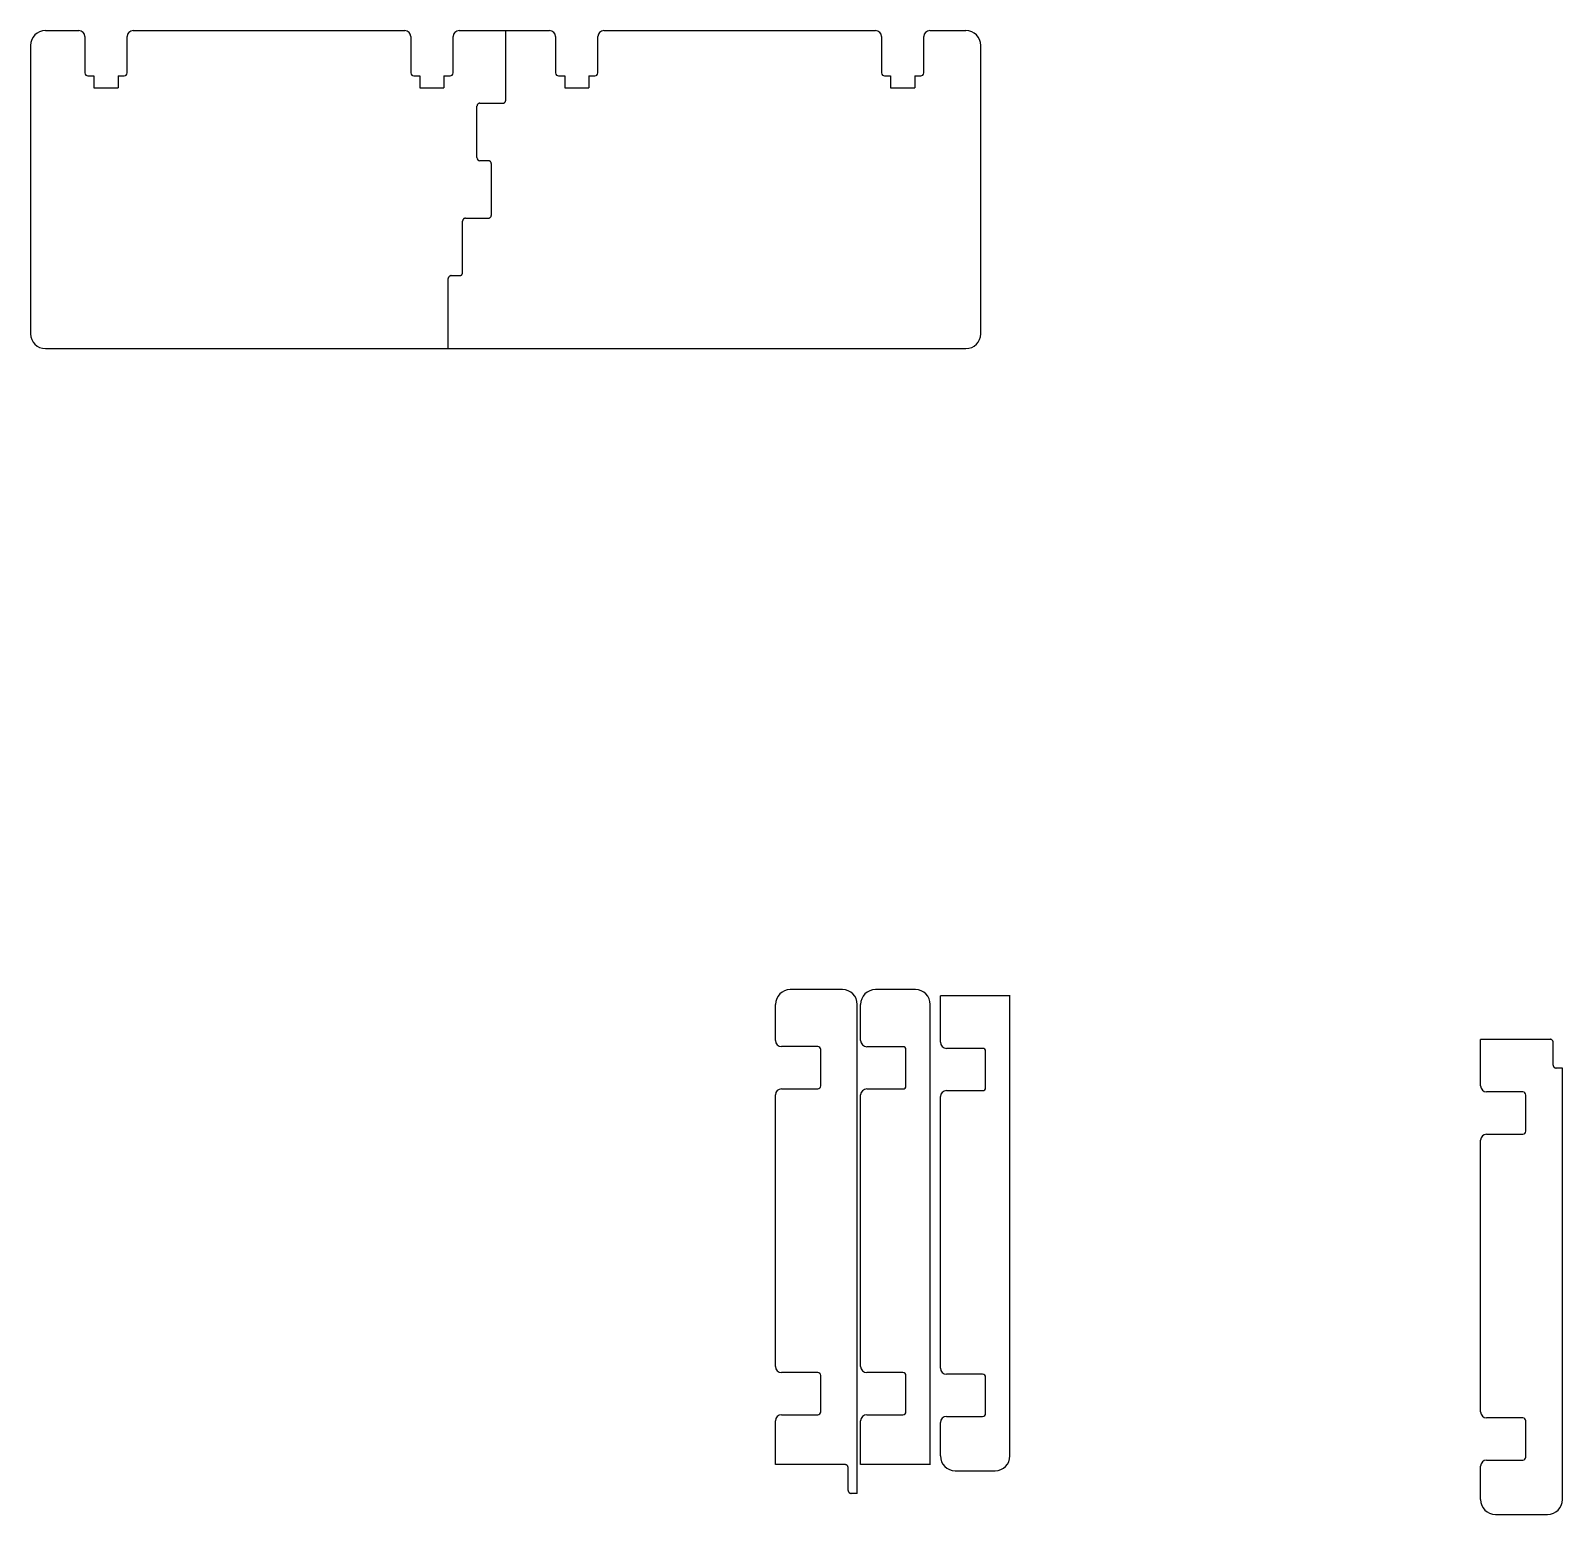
# Model space of a CAD drawing. Extents: x 0 to 508, y -492 to 0.
import ezdxf

# ---------------------------------------------------------------- set-up
doc = ezdxf.new("R2010")
doc.units = 0
doc.layers.add('BLACK', color=7, linetype='CONTINUOUS')

msp = doc.modelspace()

# ---------------------------------------------------------------- linework, layer by layer
at = {"layer": 'BLACK', "linetype": 'CONTINUOUS'}
for p, q in [((4.9, 0), (16, 0)), ((34, 0), (124, 0)), ((142, 0), (157.453, 0)), ((157.453, -23.0543), (157.453, 0)), ((157.453, 0), (172, 0)), ((190, 0), (280, 0)), ((298, 0), (310.002, 0)), ((0, -4.9), (0, -100.5)), ((18, -2), (18, -14)), ((32, -14), (32, -2)), ((126, -2), (126, -14)), ((140, -14), (140, -2)), ((174, -2), (174, -14)), ((188, -14), (188, -2)), ((282, -2), (282, -14)), ((296, -14), (296, -2)), ((314.902, -100.5), (314.902, -4.9)), ((19, -15), (21, -15)), ((21, -15), (21, -19)), ((29, -15), (31, -15)), ((29, -15), (29, -19)), ((127, -15), (129, -15)), ((129, -15), (129, -19)), ((137, -15), (137, -19)), ((137, -15), (139, -15)), ((175, -15), (177, -15)), ((177, -15), (177, -19)), ((185, -15), (185, -19)), ((185, -15), (187, -15)), ((283, -15), (285, -15)), ((285, -15), (285, -19)), ((293, -15), (293, -19)), ((293, -15), (295, -15)), ((21, -19), (29, -19)), ((129, -19), (137, -19)), ((177, -19), (185, -19)), ((285, -19), (293, -19)), ((147.928, -42.1018), (147.928, -25.0533)), ((147.933, -24.9872), (147.931, -25.0552)), ((147.944, -24.8913), (147.933, -24.9872)), ((147.961, -24.8079), (147.944, -24.8913)), ((147.985, -24.7305), (147.961, -24.8079)), ((148.013, -24.6579), (147.985, -24.7305)), ((148.047, -24.5867), (148.013, -24.6579)), ((148.084, -24.5223), (148.047, -24.5867)), ((148.125, -24.4623), (148.084, -24.5223)), ((148.17, -24.4059), (148.125, -24.4623)), ((148.218, -24.3532), (148.17, -24.4059)), ((148.27, -24.3045), (148.218, -24.3532)), ((148.326, -24.2588), (148.27, -24.3045)), ((148.385, -24.2173), (148.326, -24.2588)), ((148.448, -24.1792), (148.385, -24.2173)), ((148.517, -24.1445), (148.448, -24.1792)), ((148.588, -24.1154), (148.517, -24.1445)), ((148.664, -24.0912), (148.588, -24.1154)), ((148.745, -24.0724), (148.664, -24.0912)), ((148.834, -24.0598), (148.745, -24.0724)), ((148.931, -24.0552), (148.834, -24.0598)), ((148.929, -24.0551), (156.455, -24.0551)), ((156.456, -24.0552), (156.555, -24.0504)), ((156.555, -24.0504), (156.643, -24.0378)), ((156.643, -24.0378), (156.725, -24.0185)), ((156.725, -24.0185), (156.801, -23.9939)), ((156.801, -23.9939), (156.872, -23.9645)), ((156.872, -23.9645), (156.941, -23.9298)), ((156.941, -23.9298), (157.005, -23.8909)), ((157.005, -23.8909), (157.064, -23.8487)), ((157.064, -23.8487), (157.119, -23.8033)), ((157.119, -23.8033), (157.171, -23.7535)), ((157.171, -23.7535), (157.219, -23.7008)), ((157.219, -23.7008), (157.266, -23.6408)), ((157.266, -23.6408), (157.308, -23.5786)), ((157.308, -23.5786), (157.345, -23.5125)), ((157.345, -23.5125), (157.377, -23.4438)), ((157.377, -23.4438), (157.405, -23.3709)), ((157.405, -23.3709), (157.428, -23.2909)), ((157.428, -23.2909), (157.444, -23.2067)), ((157.444, -23.2067), (157.454, -23.1159)), ((157.454, -23.1159), (157.456, -23.0552)), ((151.69, -43.1018), (148.928, -43.1018)), ((151.757, -43.1046), (151.692, -43.1025)), ((151.848, -43.1147), (151.757, -43.1046)), ((151.932, -43.1315), (151.848, -43.1147)), ((152.012, -43.1548), (151.932, -43.1315)), ((152.086, -43.1834), (152.012, -43.1548)), ((152.154, -43.2158), (152.086, -43.1834)), ((152.218, -43.2524), (152.154, -43.2158)), ((152.279, -43.2935), (152.218, -43.2524)), ((152.336, -43.3381), (152.279, -43.2935)), ((152.389, -43.3862), (152.336, -43.3381)), ((152.438, -43.4374), (152.389, -43.3862)), ((152.485, -43.4931), (152.438, -43.4374)), ((152.527, -43.5531), (152.485, -43.4931)), ((152.566, -43.6173), (152.527, -43.5531)), ((152.6, -43.6837), (152.566, -43.6173)), ((152.63, -43.7565), (152.6, -43.6837)), ((152.655, -43.834), (152.63, -43.7565)), ((152.674, -43.9155), (152.655, -43.834)), ((152.687, -44.0058), (152.674, -43.9155)), ((152.692, -44.1025), (152.687, -44.0058)), ((152.691, -61.1543), (152.691, -44.1008)), ((143.166, -80.2043), (143.166, -63.1533)), ((143.169, -63.0873), (143.167, -63.1553)), ((143.18, -62.9914), (143.169, -63.0873)), ((143.197, -62.908), (143.18, -62.9914)), ((143.22, -62.8306), (143.197, -62.908)), ((143.249, -62.758), (143.22, -62.8306)), ((143.283, -62.6868), (143.249, -62.758)), ((143.32, -62.6224), (143.283, -62.6868)), ((143.361, -62.5624), (143.32, -62.6224)), ((143.406, -62.506), (143.361, -62.5624)), ((143.454, -62.4533), (143.406, -62.506)), ((143.506, -62.4046), (143.454, -62.4533)), ((143.562, -62.3589), (143.506, -62.4046)), ((143.621, -62.3174), (143.562, -62.3589)), ((143.684, -62.2793), (143.621, -62.3174)), ((143.753, -62.2446), (143.684, -62.2793)), ((143.824, -62.2156), (143.753, -62.2446)), ((143.9, -62.1913), (143.824, -62.2156)), ((143.981, -62.1725), (143.9, -62.1913)), ((144.07, -62.1599), (143.981, -62.1725)), ((144.167, -62.1553), (144.07, -62.1599)), ((144.164, -62.1551), (151.69, -62.1551)), ((151.692, -62.1553), (151.791, -62.1505)), ((151.791, -62.1505), (151.879, -62.1379)), ((151.879, -62.1379), (151.961, -62.1186)), ((151.961, -62.1186), (152.037, -62.094)), ((152.037, -62.094), (152.108, -62.0646)), ((152.108, -62.0646), (152.177, -62.0299)), ((152.177, -62.0299), (152.241, -61.991)), ((152.241, -61.991), (152.3, -61.9488)), ((152.3, -61.9488), (152.355, -61.9034)), ((152.355, -61.9034), (152.407, -61.8536)), ((152.407, -61.8536), (152.455, -61.8009)), ((152.455, -61.8009), (152.502, -61.7409)), ((152.502, -61.7409), (152.544, -61.6787)), ((152.544, -61.6787), (152.581, -61.6126)), ((152.581, -61.6126), (152.613, -61.5439)), ((152.613, -61.5439), (152.641, -61.471)), ((152.641, -61.471), (152.664, -61.391)), ((152.664, -61.391), (152.68, -61.3068)), ((152.68, -61.3068), (152.69, -61.216)), ((152.69, -61.216), (152.692, -61.1553)), ((139.22, -81.2225), (139.139, -81.2413)), ((139.309, -81.2099), (139.22, -81.2225)), ((139.406, -81.2053), (139.309, -81.2099)), ((139.404, -81.2051), (142.165, -81.2051)), ((142.167, -81.2053), (142.266, -81.2005)), ((142.266, -81.2005), (142.354, -81.1879)), ((142.354, -81.1879), (142.436, -81.1686)), ((142.436, -81.1686), (142.512, -81.144)), ((142.512, -81.144), (142.583, -81.1146)), ((142.583, -81.1146), (142.652, -81.0799)), ((142.652, -81.0799), (142.716, -81.041)), ((142.716, -81.041), (142.775, -80.9988)), ((142.775, -80.9988), (142.83, -80.9534)), ((142.83, -80.9534), (142.882, -80.9036)), ((142.882, -80.9036), (142.93, -80.8509)), ((142.93, -80.8509), (142.977, -80.7909)), ((142.977, -80.7909), (143.019, -80.7287)), ((143.019, -80.7287), (143.056, -80.6626)), ((143.056, -80.6626), (143.088, -80.5939)), ((143.088, -80.5939), (143.116, -80.521)), ((143.116, -80.521), (143.139, -80.441)), ((143.139, -80.441), (143.155, -80.3568)), ((143.155, -80.3568), (143.165, -80.266)), ((143.165, -80.266), (143.167, -80.2053)), ((138.403, -105.4), (138.403, -82.2033)), ((138.408, -82.1373), (138.406, -82.2053)), ((138.419, -82.0414), (138.408, -82.1373)), ((138.436, -81.958), (138.419, -82.0414)), ((138.46, -81.8806), (138.436, -81.958)), ((138.488, -81.808), (138.46, -81.8806)), ((138.522, -81.7368), (138.488, -81.808)), ((138.559, -81.6724), (138.522, -81.7368)), ((138.6, -81.6124), (138.559, -81.6724)), ((138.645, -81.556), (138.6, -81.6124)), ((138.693, -81.5033), (138.645, -81.556)), ((138.745, -81.4546), (138.693, -81.5033)), ((138.801, -81.4089), (138.745, -81.4546)), ((138.86, -81.3674), (138.801, -81.4089)), ((138.923, -81.3293), (138.86, -81.3674)), ((138.992, -81.2946), (138.923, -81.3293)), ((139.063, -81.2655), (138.992, -81.2946)), ((139.139, -81.2413), (139.063, -81.2655)), ((4.9, -105.4), (138.403, -105.4)), ((138.403, -105.4), (310.002, -105.4)), ((269.081, -317.863), (251.779, -317.863)), ((293.251, -317.872), (279.997, -317.872)), ((246.879, -334.765), (246.879, -322.763)), ((273.981, -484.837), (273.981, -322.763)), ((275.097, -334.774), (275.097, -322.772)), ((298.151, -475.321), (298.151, -322.772)), ((301.513, -335.326), (301.513, -319.873)), ((324.567, -319.873), (301.513, -319.873)), ((324.567, -472.426), (324.567, -319.873)), ((324.629, -319.872), (324.568, -319.87)), ((503.613, -334.342), (480.559, -334.342)), ((480.559, -349.795), (480.559, -334.342)), ((503.675, -334.341), (503.614, -334.339)), ((503.766, -334.351), (503.675, -334.341)), ((503.85, -334.367), (503.766, -334.351)), ((503.93, -334.39), (503.85, -334.367)), ((504.003, -334.418), (503.93, -334.39)), ((504.072, -334.45), (504.003, -334.418)), ((504.138, -334.487), (504.072, -334.45)), ((504.2, -334.529), (504.138, -334.487)), ((504.26, -334.576), (504.2, -334.529)), ((504.312, -334.624), (504.26, -334.576)), ((504.362, -334.676), (504.312, -334.624)), ((504.408, -334.731), (504.362, -334.676)), ((504.45, -334.79), (504.408, -334.731)), ((504.489, -334.854), (504.45, -334.79)), ((504.523, -334.923), (504.489, -334.854)), ((504.553, -334.994), (504.523, -334.923)), ((504.578, -335.07), (504.553, -334.994)), ((260.879, -336.765), (248.879, -336.765)), ((261.879, -349.765), (261.879, -337.765)), ((289.097, -336.774), (277.097, -336.774)), ((290.097, -349.774), (290.097, -337.774)), ((315.513, -337.326), (303.513, -337.326)), ((316.513, -350.326), (316.513, -338.326)), ((504.597, -335.152), (504.578, -335.07)), ((504.609, -335.24), (504.597, -335.152)), ((504.614, -335.339), (504.609, -335.24)), ((504.614, -342.866), (504.614, -335.34)), ((504.614, -342.864), (504.619, -342.961)), ((504.619, -342.961), (504.631, -343.05)), ((504.631, -343.05), (504.65, -343.131)), ((504.65, -343.131), (504.674, -343.207)), ((504.674, -343.207), (504.703, -343.278)), ((504.703, -343.278), (504.738, -343.347)), ((504.738, -343.347), (504.776, -343.41)), ((504.776, -343.41), (504.818, -343.469)), ((504.818, -343.469), (504.864, -343.525)), ((504.864, -343.525), (504.912, -343.577)), ((504.912, -343.577), (504.965, -343.625)), ((504.965, -343.625), (505.021, -343.67)), ((505.021, -343.67), (505.081, -343.711)), ((505.081, -343.711), (505.146, -343.748)), ((505.146, -343.748), (505.217, -343.782)), ((505.217, -343.782), (505.289, -343.81)), ((505.289, -343.81), (505.367, -343.834)), ((505.367, -343.834), (505.45, -343.851)), ((505.45, -343.851), (505.546, -343.862)), ((505.546, -343.862), (505.614, -343.864)), ((507.661, -343.867), (505.612, -343.867)), ((507.661, -486.895), (507.661, -343.867)), ((246.879, -442.765), (246.879, -352.765)), ((248.879, -350.765), (260.879, -350.765)), ((275.097, -442.774), (275.097, -352.774)), ((277.097, -350.774), (289.097, -350.774)), ((301.513, -443.326), (301.513, -353.326)), ((303.513, -351.326), (315.513, -351.326)), ((494.559, -351.795), (482.559, -351.795)), ((495.559, -364.795), (495.559, -352.795)), ((480.559, -457.795), (480.559, -367.795)), ((482.559, -365.795), (494.559, -365.795)), ((260.879, -444.765), (248.879, -444.765)), ((261.879, -457.765), (261.879, -445.765)), ((289.097, -444.774), (277.097, -444.774)), ((290.097, -457.774), (290.097, -445.774)), ((315.513, -445.326), (303.513, -445.326)), ((316.513, -458.326), (316.513, -446.326)), ((246.879, -475.312), (246.879, -460.765)), ((248.879, -458.765), (260.879, -458.765)), ((275.097, -475.321), (275.097, -460.774)), ((277.097, -458.774), (289.097, -458.774)), ((301.513, -472.426), (301.513, -461.326)), ((303.513, -459.326), (315.513, -459.326)), ((494.559, -459.795), (482.559, -459.795)), ((495.559, -472.795), (495.559, -460.795)), ((269.933, -475.312), (246.879, -475.312)), ((269.995, -475.311), (269.934, -475.309)), ((270.086, -475.321), (269.995, -475.311)), ((270.17, -475.337), (270.086, -475.321)), ((270.25, -475.36), (270.17, -475.337)), ((270.323, -475.388), (270.25, -475.36)), ((270.392, -475.42), (270.323, -475.388)), ((270.458, -475.457), (270.392, -475.42)), ((270.52, -475.499), (270.458, -475.457)), ((270.58, -475.546), (270.52, -475.499)), ((270.632, -475.594), (270.58, -475.546)), ((270.682, -475.646), (270.632, -475.594)), ((270.728, -475.701), (270.682, -475.646)), ((270.77, -475.76), (270.728, -475.701)), ((270.809, -475.824), (270.77, -475.76)), ((270.843, -475.893), (270.809, -475.824)), ((270.873, -475.964), (270.843, -475.893)), ((270.898, -476.04), (270.873, -475.964)), ((270.917, -476.122), (270.898, -476.04)), ((270.929, -476.21), (270.917, -476.122)), ((270.934, -476.309), (270.929, -476.21)), ((270.934, -483.836), (270.934, -476.31)), ((298.151, -475.321), (275.097, -475.321)), ((298.213, -475.32), (298.152, -475.318)), ((480.559, -486.895), (480.559, -475.795)), ((482.559, -473.795), (494.559, -473.795)), ((306.413, -477.326), (319.667, -477.326)), ((270.934, -483.834), (270.939, -483.931)), ((270.939, -483.931), (270.951, -484.02)), ((270.951, -484.02), (270.97, -484.101)), ((270.97, -484.101), (270.994, -484.177)), ((270.994, -484.177), (271.023, -484.248)), ((271.023, -484.248), (271.058, -484.317)), ((271.058, -484.317), (271.096, -484.38)), ((271.096, -484.38), (271.138, -484.439)), ((271.138, -484.439), (271.184, -484.495)), ((271.184, -484.495), (271.232, -484.547)), ((271.232, -484.547), (271.285, -484.595)), ((271.285, -484.595), (271.341, -484.64)), ((271.341, -484.64), (271.401, -484.681)), ((271.401, -484.681), (271.466, -484.718)), ((271.466, -484.718), (271.537, -484.752)), ((271.537, -484.752), (271.609, -484.78)), ((271.609, -484.78), (271.687, -484.804)), ((271.687, -484.804), (271.77, -484.821)), ((271.77, -484.821), (271.866, -484.832)), ((271.866, -484.832), (271.934, -484.834)), ((273.981, -484.837), (271.932, -484.837)), ((485.459, -491.795), (502.761, -491.795))]:
    msp.add_line(p, q, dxfattribs=at)
at = {"layer": 'BLACK'}
for centre, radius, start, end in [((4.9, -4.9), 4.9, 90, 180), ((16, -2), 2, 0, 90), ((34, -2), 2, 90, 180), ((124, -2), 2, 0, 90), ((142, -2), 2, 90, 180), ((172, -2), 2, 0, 90), ((190, -2), 2, 90, 180), ((280, -2), 2, 0, 90), ((298, -2), 2, 90, 180), ((310.002, -4.9), 4.9, 0, 90), ((19, -14), 1, -180, -90), ((31, -14), 1, -90, 0), ((127, -14), 1, -180, -90), ((139, -14), 1, -90, 0), ((175, -14), 1, -180, -90), ((187, -14), 1, -90, 0), ((283, -14), 1, -180, -90), ((295, -14), 1, -90, 0), ((148.928, -42.1018), 1, -180, -90), ((4.9, -100.5), 4.9, 180, 270), ((310.002, -100.5), 4.9, -90, 0), ((251.779, -322.763), 4.9, 90, 180), ((269.081, -322.763), 4.9, 0, 90), ((279.997, -322.772), 4.9, 90, 180), ((293.251, -322.772), 4.9, 0, 90), ((248.879, -334.765), 2, 180, 270), ((277.097, -334.774), 2, 180, 270), ((260.879, -337.765), 1, 0, 90), ((289.097, -337.774), 1, 0, 90), ((303.513, -335.326), 2, 180, 270), ((315.513, -338.326), 1, 0, 90), ((260.879, -349.765), 1, -90, 0), ((289.097, -349.774), 1, -90, 0), ((482.559, -349.795), 2, 180, 270), ((248.879, -352.765), 2, 90, 180), ((277.097, -352.774), 2, 90, 180), ((303.513, -353.326), 2, 90, 180), ((315.513, -350.326), 1, -90, 0), ((494.559, -352.795), 1, 0, 90), ((494.559, -364.795), 1, -90, 0), ((482.559, -367.795), 2, 90, 180), ((248.879, -442.765), 2, 180, 270), ((260.879, -445.765), 1, 0, 90), ((277.097, -442.774), 2, 180, 270), ((289.097, -445.774), 1, 0, 90), ((303.513, -443.326), 2, 180, 270), ((315.513, -446.326), 1, 0, 90), ((248.879, -460.765), 2, 90, 180), ((260.879, -457.765), 1, -90, 0), ((277.097, -460.774), 2, 90, 180), ((289.097, -457.774), 1, -90, 0), ((303.513, -461.326), 2, 90, 180), ((315.513, -458.326), 1, -90, 0), ((482.559, -457.795), 2, 180, 270), ((494.559, -460.795), 1, 0, 90), ((306.413, -472.426), 4.9, 180, 270), ((319.667, -472.426), 4.9, -90, 0), ((482.559, -475.795), 2, 90, 180), ((494.559, -472.795), 1, -90, 0), ((485.459, -486.895), 4.9, 180, 270), ((502.761, -486.895), 4.9, -90, 0)]:
    msp.add_arc(centre, radius, start, end, dxfattribs=at)

doc.saveas('drawing.dxf')
